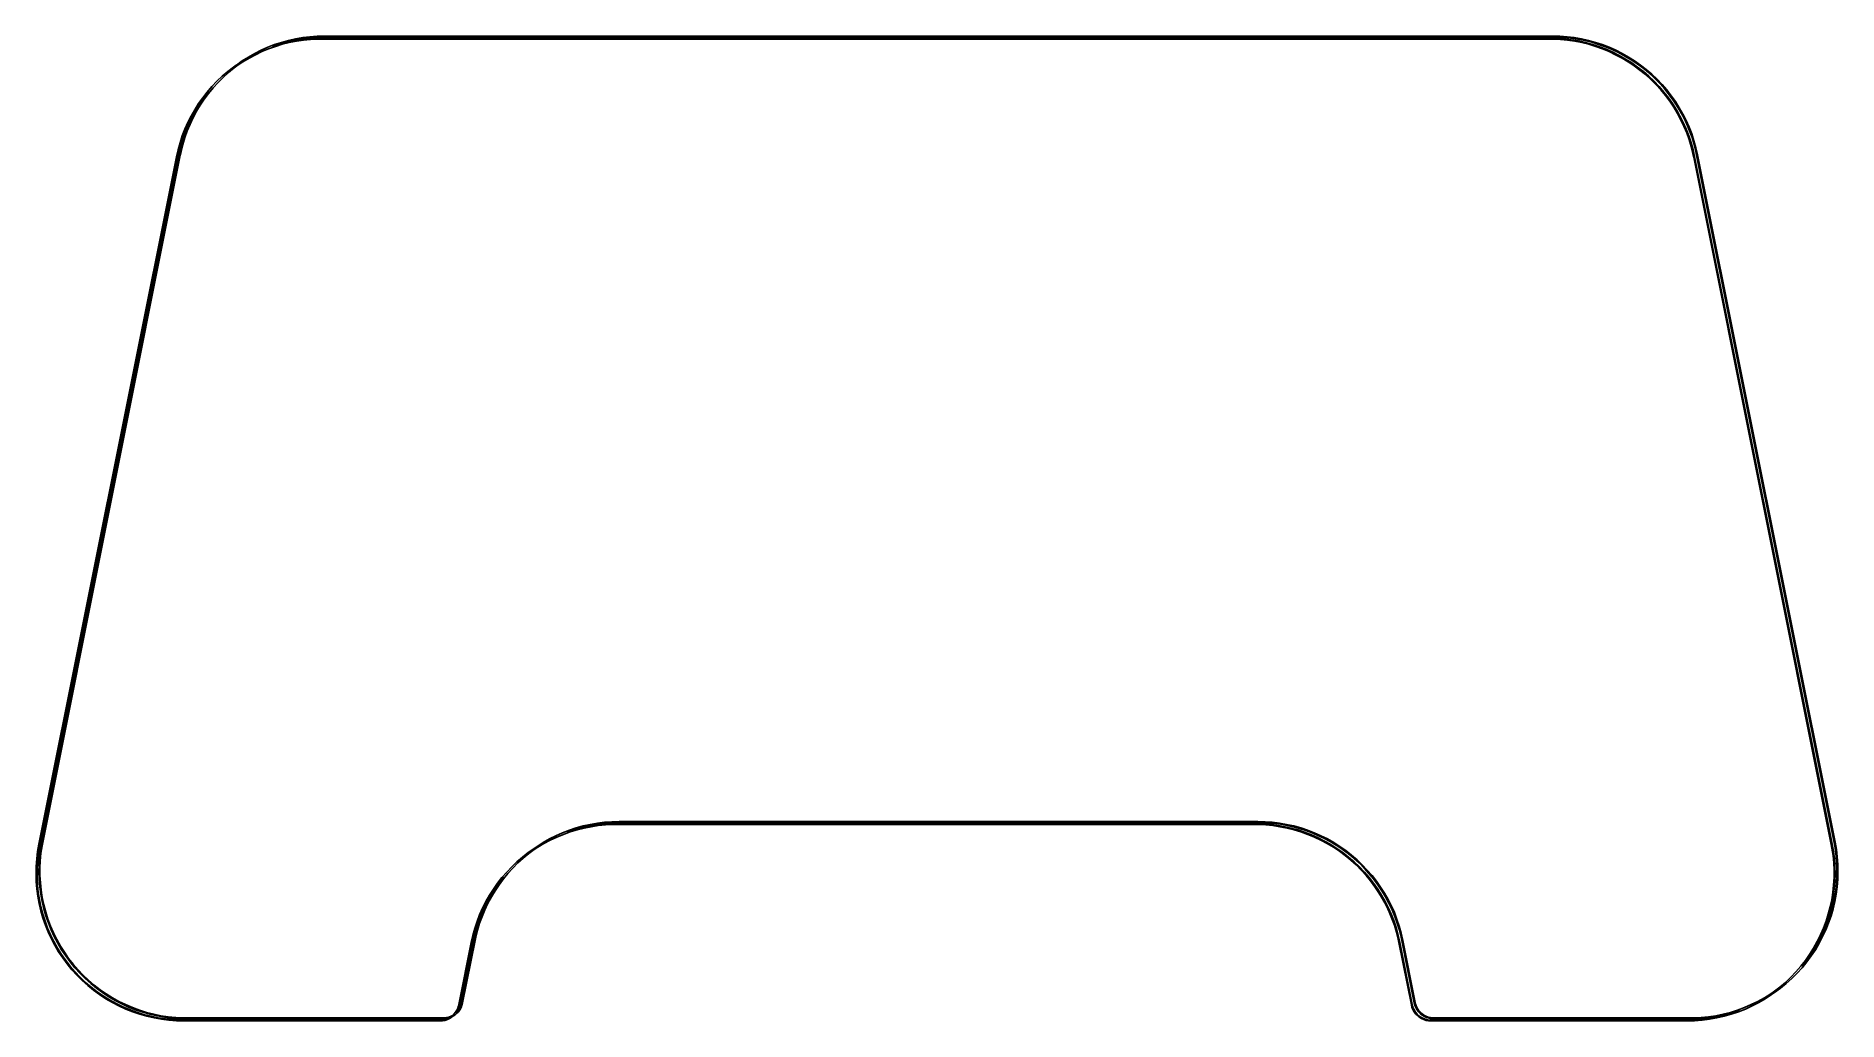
# Model space of a CAD drawing. Header units: millimetres. Extents: x 48 to 232, y -152 to -52.
import ezdxf

# ---------------------------------------------------------------- set-up
doc = ezdxf.new("R2010")
doc.units = ezdxf.units.MM
doc.layers.add('Edge.Cuts', color=254, linetype='CONTINUOUS', true_color=0xd0d2cd)

msp = doc.modelspace()

# ---------------------------------------------------------------- linework, layer by layer
at = {"layer": 'Edge.Cuts', "linetype": 'CONTINUOUS'}
for p, q in [((70.706129, -53.514391), (71.365561, -53.182753)), ((71.365561, -53.182753), (72.040461, -52.883847)), ((72.121856, -53.046046), (71.444157, -53.326521)), ((72.040461, -52.883847), (72.729204, -52.618391)), ((72.812491, -52.799136), (72.121856, -53.046046)), ((73.108184, -52.589093), (72.501416, -52.806019)), ((72.501416, -52.806019), (73.134442, -52.597067)), ((72.729204, -52.618391), (73.430135, -52.387024)), ((73.514402, -52.586386), (72.812491, -52.799136)), ((73.810095, -52.376343), (73.108184, -52.589093)), ((73.134442, -52.597067), (73.845873, -52.400345)), ((73.430135, -52.387024), (74.141566, -52.190302)), ((74.225901, -52.408306), (73.514402, -52.586386)), ((74.521594, -52.198263), (73.810095, -52.376343)), ((73.845873, -52.400345), (74.566094, -52.238741)), ((74.141566, -52.190302), (74.861787, -52.028698)), ((74.945274, -52.265325), (74.225901, -52.408306)), ((75.240967, -52.055282), (74.521594, -52.198263)), ((74.566094, -52.238741), (75.293373, -52.112644)), ((74.861787, -52.028698), (75.589066, -51.902601)), ((75.670793, -52.157788), (74.945274, -52.265325)), ((75.966486, -51.947745), (75.240967, -52.055282)), ((75.293373, -52.112644), (76.025959, -52.022358)), ((75.589066, -51.902601), (76.321652, -51.812315)), ((76.400712, -52.085952), (75.670793, -52.157788)), ((76.696405, -51.875909), (75.966486, -51.947745)), ((76.025959, -52.022358), (76.762091, -51.968099)), ((76.321652, -51.812315), (77.057784, -51.758056)), ((77.133275, -52.049991), (76.400712, -52.085952)), ((77.428968, -51.839948), (76.696405, -51.875909)), ((76.762091, -51.968099), (77.499998, -51.949998)), ((77.057784, -51.758056), (77.795691, -51.739955)), ((77.499998, -52.049998), (77.133275, -52.049991)), ((77.795691, -51.839955), (77.428968, -51.839948)), ((77.499998, -51.949998), (202.499998, -51.949998)), ((202.499998, -52.049998), (77.499998, -52.049998)), ((77.795691, -51.739955), (202.795691, -51.739955)), ((202.795691, -51.839955), (77.795691, -51.839955)), ((202.499998, -51.949998), (203.237905, -51.968099)), ((202.866721, -52.049991), (202.499998, -52.049998)), ((202.795691, -51.739955), (203.533598, -51.758056)), ((203.162414, -51.839948), (202.795691, -51.839955)), ((203.599284, -52.085952), (202.866721, -52.049991)), ((203.894977, -51.875909), (203.162414, -51.839948)), ((203.237905, -51.968099), (203.974037, -52.022357)), ((203.533598, -51.758056), (204.26973, -51.812314)), ((204.329203, -52.157788), (203.599284, -52.085952)), ((204.624896, -51.947745), (203.894977, -51.875909)), ((203.974037, -52.022357), (204.706623, -52.112644)), ((204.26973, -51.812314), (205.002316, -51.902601)), ((205.054722, -52.265325), (204.329203, -52.157788)), ((205.350415, -52.055282), (204.624896, -51.947745)), ((204.706623, -52.112644), (205.433902, -52.23874)), ((205.002316, -51.902601), (205.729595, -52.028697)), ((205.774096, -52.408305), (205.054722, -52.265325)), ((206.069789, -52.198262), (205.350415, -52.055282)), ((205.433902, -52.23874), (206.154123, -52.400344)), ((205.729595, -52.028697), (206.449816, -52.190301)), ((206.485594, -52.586385), (205.774096, -52.408305)), ((206.781287, -52.376342), (206.069789, -52.198262)), ((206.154123, -52.400344), (206.865555, -52.597066)), ((206.449816, -52.190301), (207.161248, -52.387023)), ((207.187505, -52.799135), (206.485594, -52.586385)), ((207.483198, -52.589092), (206.781287, -52.376342)), ((206.865555, -52.597066), (207.566485, -52.828434)), ((207.161248, -52.387023), (207.862178, -52.618391)), ((207.878141, -53.046045), (207.187505, -52.799135)), ((208.173834, -52.836002), (207.483198, -52.589092)), ((207.566485, -52.828434), (208.255229, -53.093889)), ((207.862178, -52.618391), (208.550922, -52.883846)), ((208.55584, -53.32652), (207.878141, -53.046045)), ((208.851533, -53.116477), (208.173834, -52.836002)), ((208.255229, -53.093889), (208.930128, -53.392795)), ((208.550922, -52.883846), (209.225821, -53.182752)), ((209.514665, -53.429842), (208.851533, -53.116477)), ((209.225821, -53.182752), (209.885254, -53.514389)), ((67.958465, -55.361199), (68.540595, -54.907372)), ((68.601154, -54.995987), (68.03395, -55.460983)), ((68.540595, -54.907372), (68.809993, -54.717827)), ((69.017935, -54.687194), (68.601154, -54.995987)), ((68.809993, -54.717827), (68.836288, -54.697329)), ((68.836288, -54.697329), (69.439969, -54.27259)), ((69.504802, -54.362196), (69.017935, -54.687194)), ((69.439969, -54.27259), (70.06375, -53.877961)), ((70.134054, -53.985388), (69.504802, -54.362196)), ((70.06375, -53.877961), (70.706129, -53.514391)), ((70.781024, -53.639886), (70.134054, -53.985388)), ((71.444157, -53.326521), (70.781024, -53.639886)), ((209.218972, -53.639885), (208.55584, -53.32652)), ((208.930128, -53.392795), (209.589561, -53.724432)), ((209.865942, -53.985387), (209.218972, -53.639885)), ((210.161635, -53.775344), (209.514665, -53.429842)), ((209.589561, -53.724432), (210.23194, -54.088003)), ((210.495194, -54.362195), (209.865942, -53.985387)), ((209.885254, -53.514389), (210.527633, -53.87796)), ((210.790887, -54.152152), (210.161635, -53.775344)), ((210.23194, -54.088003), (210.85572, -54.482632)), ((211.105215, -54.769402), (210.495194, -54.362195)), ((210.527633, -53.87796), (211.151413, -54.272589)), ((211.400908, -54.559359), (210.790887, -54.152152)), ((210.85572, -54.482632), (211.459402, -54.907371)), ((211.694536, -55.206029), (211.105215, -54.769402)), ((211.151413, -54.272589), (211.755095, -54.697328)), ((211.990229, -54.995986), (211.400908, -54.559359)), ((211.459402, -54.907371), (212.041532, -55.361198)), ((211.755095, -54.697328), (212.337225, -55.151155)), ((212.557433, -55.460982), (211.990229, -54.995986)), ((66.355104, -56.885956), (66.864403, -56.351682)), ((66.971293, -56.471544), (66.478396, -57.014678)), ((66.864403, -56.351682), (67.399286, -55.843022)), ((67.490227, -55.95323), (66.971293, -56.471544)), ((67.399286, -55.843022), (67.958465, -55.361199)), ((68.03395, -55.460983), (67.490227, -55.95323)), ((212.26174, -55.671025), (211.694536, -55.206029)), ((212.041532, -55.361198), (212.600711, -55.843021)), ((212.805463, -56.163272), (212.26174, -55.671025)), ((212.337225, -55.151155), (212.896404, -55.632978)), ((213.101156, -55.953229), (212.557433, -55.460982)), ((212.600711, -55.843021), (213.135593, -56.351681)), ((213.324397, -56.681586), (212.805463, -56.163272)), ((212.896404, -55.632978), (213.431286, -56.141638)), ((213.62009, -56.471543), (213.101156, -55.953229)), ((213.135593, -56.351681), (213.644893, -56.885955)), ((213.817294, -57.22472), (213.324397, -56.681586)), ((213.431286, -56.141638), (213.940586, -56.675912)), ((214.112987, -57.014677), (213.62009, -56.471543)), ((213.940586, -56.675912), (214.423077, -57.234514)), ((64.597256, -59.252627), (64.992631, -58.629319)), ((65.279698, -58.380168), (64.871762, -58.9897)), ((64.892949, -59.042584), (65.288324, -58.419276)), ((64.992631, -58.629319), (65.418091, -58.026145)), ((65.575391, -58.170125), (65.167455, -58.779657)), ((65.717029, -57.791369), (65.279698, -58.380168)), ((65.288324, -58.419276), (65.713784, -57.816102)), ((65.418091, -58.026145), (65.872613, -57.444558)), ((66.012722, -57.581326), (65.575391, -58.170125)), ((65.713784, -57.816102), (66.045149, -57.3921)), ((66.045149, -57.3921), (65.717029, -57.791369)), ((65.872613, -57.444558), (66.355104, -56.885956)), ((66.478396, -57.014678), (66.012722, -57.581326)), ((213.644893, -56.885955), (214.127384, -57.444557)), ((214.282968, -57.791368), (213.817294, -57.22472)), ((214.578661, -57.581325), (214.112987, -57.014677)), ((214.127384, -57.444557), (214.581906, -58.026145)), ((214.720299, -58.380167), (214.282968, -57.791368)), ((214.423077, -57.234514), (214.877599, -57.816102)), ((215.015992, -58.170124), (214.578661, -57.581325)), ((214.581906, -58.026145), (215.007366, -58.629318)), ((215.128235, -58.9897), (214.720299, -58.380167)), ((214.877599, -57.816102), (215.303059, -58.419275)), ((215.007366, -58.629318), (215.402741, -59.252626)), ((215.423928, -58.779657), (215.015992, -58.170124)), ((215.303059, -58.419275), (215.698434, -59.042583)), ((64.147927, -60.265058), (63.833769, -60.927815)), ((63.896473, -61.018105), (64.196185, -60.343563)), ((63.900492, -60.553606), (64.232918, -59.894571)), ((64.44362, -60.055015), (64.129462, -60.717772)), ((64.494203, -59.618501), (64.147927, -60.265058)), ((64.196185, -60.343563), (64.528611, -59.684528)), ((64.232918, -59.894571), (64.597256, -59.252627)), ((64.789896, -59.408458), (64.44362, -60.055015)), ((64.871762, -58.9897), (64.494203, -59.618501)), ((64.528611, -59.684528), (64.892949, -59.042584)), ((65.167455, -58.779657), (64.789896, -59.408458)), ((215.505794, -59.618501), (215.128235, -58.9897)), ((215.402741, -59.252626), (215.767079, -59.89457)), ((215.801487, -59.408458), (215.423928, -58.779657)), ((215.852069, -60.265058), (215.505794, -59.618501)), ((215.698434, -59.042583), (216.062772, -59.684527)), ((215.767079, -59.89457), (216.099504, -60.553606)), ((216.147762, -60.055015), (215.801487, -59.408458)), ((216.166227, -60.927815), (215.852069, -60.265058)), ((216.062772, -59.684527), (216.395197, -60.343563)), ((216.46192, -60.717772), (216.147762, -60.055015)), ((216.395197, -60.343563), (216.69491, -61.018105)), ((63.304749, -62.295518), (63.09116, -62.997175)), ((63.102295, -62.617227), (63.334501, -61.916574)), ((63.552485, -61.605178), (63.304749, -62.295518)), ((63.334501, -61.916574), (63.60078, -61.228148)), ((63.600442, -62.085475), (63.386853, -62.787132)), ((63.397988, -62.407184), (63.630194, -61.706531)), ((63.833769, -60.927815), (63.552485, -61.605178)), ((63.848178, -61.395135), (63.600442, -62.085475)), ((63.60078, -61.228148), (63.900492, -60.553606)), ((63.630194, -61.706531), (63.896473, -61.018105)), ((64.129462, -60.717772), (63.848178, -61.395135)), ((216.099504, -60.553606), (216.399217, -61.228148)), ((216.447512, -61.605178), (216.166227, -60.927815)), ((216.399217, -61.228148), (216.665496, -61.916573)), ((216.695247, -62.295518), (216.447512, -61.605178)), ((216.743205, -61.395135), (216.46192, -60.717772)), ((216.665496, -61.916573), (216.897701, -62.617227)), ((216.69491, -61.018105), (216.961189, -61.70653)), ((216.908836, -62.997174), (216.695247, -62.295518)), ((216.99094, -62.085475), (216.743205, -61.395135)), ((216.961189, -61.70653), (217.193394, -62.407184)), ((217.204529, -62.787131), (216.99094, -62.085475)), ((48.742258, -134.04845), (62.742258, -64.04845)), ((62.840316, -64.068062), (48.840316, -134.068062)), ((49.037951, -133.838407), (63.037951, -63.838407)), ((63.136009, -63.858019), (49.136009, -133.858019)), ((62.742258, -64.04845), (62.904723, -63.328423)), ((62.91223, -63.708459), (62.840316, -64.068062)), ((62.904723, -63.328423), (63.102295, -62.617227)), ((63.09116, -62.997175), (62.91223, -63.708459)), ((63.037951, -63.838407), (63.200416, -63.11838)), ((63.207923, -63.498416), (63.136009, -63.858019)), ((63.200416, -63.11838), (63.397988, -62.407184)), ((63.386853, -62.787132), (63.207923, -63.498416)), ((216.897701, -62.617227), (217.095273, -63.328423)), ((217.087767, -63.708459), (216.908836, -62.997174)), ((217.15968, -64.068062), (217.087767, -63.708459)), ((217.095273, -63.328423), (217.257738, -64.04845)), ((231.15968, -134.068062), (217.15968, -64.068062)), ((217.193394, -62.407184), (217.390966, -63.11838)), ((217.38346, -63.498416), (217.204529, -62.787131)), ((217.257738, -64.04845), (231.257738, -134.04845)), ((217.455373, -63.858019), (217.38346, -63.498416)), ((217.390966, -63.11838), (217.553431, -63.838407)), ((231.455373, -133.858019), (217.455373, -63.858019)), ((217.553431, -63.838407), (231.553431, -133.838407)), ((104.141566, -132.190302), (104.861787, -132.028698)), ((104.861787, -132.028698), (105.589066, -131.902601)), ((105.966486, -131.947745), (105.240967, -132.055282)), ((105.293373, -132.112644), (106.025959, -132.022358)), ((105.589066, -131.902601), (106.321652, -131.812315)), ((106.696405, -131.875909), (105.966486, -131.947745)), ((106.025959, -132.022358), (106.762091, -131.968099)), ((106.321652, -131.812315), (107.057784, -131.758056)), ((107.428968, -131.839948), (106.696405, -131.875909)), ((106.762091, -131.968099), (107.499998, -131.949998)), ((107.057784, -131.758056), (107.795691, -131.739955)), ((107.795691, -131.839955), (107.428968, -131.839948)), ((107.499998, -131.949998), (172.499998, -131.949998)), ((107.795691, -131.739955), (172.795691, -131.739955)), ((172.795691, -131.839955), (107.795691, -131.839955)), ((172.499998, -131.949998), (173.237905, -131.968099)), ((172.795691, -131.739955), (173.533598, -131.758056)), ((173.162414, -131.839948), (172.795691, -131.839955)), ((173.894977, -131.875909), (173.162414, -131.839948)), ((173.237905, -131.968099), (173.974037, -132.022357)), ((173.533598, -131.758056), (174.26973, -131.812314)), ((174.624896, -131.947745), (173.894977, -131.875909)), ((173.974037, -132.022357), (174.706623, -132.112644)), ((174.26973, -131.812314), (175.002316, -131.902601)), ((175.350415, -132.055282), (174.624896, -131.947745)), ((175.002316, -131.902601), (175.729595, -132.028697)), ((175.729595, -132.028697), (176.449816, -132.190301)), ((48.907732, -134.587413), (49.037951, -133.838407)), ((49.136009, -133.858019), (49.061905, -134.228395)), ((99.439969, -134.27259), (100.06375, -133.877961)), ((100.06375, -133.877961), (100.706129, -133.514391)), ((100.781024, -133.639886), (100.134054, -133.985388)), ((100.706129, -133.514391), (101.365561, -133.182753)), ((101.444157, -133.326521), (100.781024, -133.639886)), ((101.365561, -133.182753), (102.040461, -132.883847)), ((102.121856, -133.046046), (101.444157, -133.326521)), ((102.040461, -132.883847), (102.729204, -132.618391)), ((102.812491, -132.799136), (102.121856, -133.046046)), ((103.108184, -132.589093), (102.501416, -132.806019)), ((102.501416, -132.806019), (103.134442, -132.597067)), ((102.729204, -132.618391), (103.430135, -132.387024)), ((103.514402, -132.586386), (102.812491, -132.799136)), ((103.810095, -132.376343), (103.108184, -132.589093)), ((103.134442, -132.597067), (103.845873, -132.400345)), ((103.430135, -132.387024), (104.141566, -132.190302)), ((104.225901, -132.408306), (103.514402, -132.586386)), ((104.521594, -132.198263), (103.810095, -132.376343)), ((103.845873, -132.400345), (104.566094, -132.238741)), ((104.945274, -132.265325), (104.225901, -132.408306)), ((105.240967, -132.055282), (104.521594, -132.198263)), ((104.566094, -132.238741), (105.293373, -132.112644)), ((105.670793, -132.157788), (104.945274, -132.265325)), ((106.400712, -132.085952), (105.670793, -132.157788)), ((107.133275, -132.049991), (106.400712, -132.085952)), ((107.499998, -132.049998), (107.133275, -132.049991)), ((172.499998, -132.049998), (107.499998, -132.049998)), ((172.866721, -132.049991), (172.499998, -132.049998)), ((173.599284, -132.085952), (172.866721, -132.049991)), ((174.329203, -132.157788), (173.599284, -132.085952)), ((175.054722, -132.265325), (174.329203, -132.157788)), ((174.706623, -132.112644), (175.433902, -132.23874)), ((175.774096, -132.408305), (175.054722, -132.265325)), ((176.069789, -132.198262), (175.350415, -132.055282)), ((175.433902, -132.23874), (176.154123, -132.400344)), ((176.485594, -132.586385), (175.774096, -132.408305)), ((176.781287, -132.376342), (176.069789, -132.198262)), ((176.154123, -132.400344), (176.865555, -132.597066)), ((176.449816, -132.190301), (177.161248, -132.387023)), ((177.187505, -132.799135), (176.485594, -132.586385)), ((177.483198, -132.589092), (176.781287, -132.376342)), ((176.865555, -132.597066), (177.566485, -132.828434)), ((177.161248, -132.387023), (177.862178, -132.618391)), ((177.878141, -133.046045), (177.187505, -132.799135)), ((178.173834, -132.836002), (177.483198, -132.589092)), ((177.566485, -132.828434), (178.255229, -133.093889)), ((177.862178, -132.618391), (178.550922, -132.883846)), ((178.55584, -133.32652), (177.878141, -133.046045)), ((178.851533, -133.116477), (178.173834, -132.836002)), ((178.255229, -133.093889), (178.930128, -133.392795)), ((178.550922, -132.883846), (179.225821, -133.182752)), ((179.218972, -133.639885), (178.55584, -133.32652)), ((179.514665, -133.429842), (178.851533, -133.116477)), ((178.930128, -133.392795), (179.589561, -133.724432)), ((179.865942, -133.985387), (179.218972, -133.639885)), ((179.225821, -133.182752), (179.885254, -133.514389)), ((180.161635, -133.775344), (179.514665, -133.429842)), ((179.589561, -133.724432), (180.23194, -134.088003)), ((179.885254, -133.514389), (180.527633, -133.87796)), ((180.790887, -134.152152), (180.161635, -133.775344)), ((180.527633, -133.87796), (181.151413, -134.272589)), ((231.529478, -134.228395), (231.455373, -133.858019)), ((231.553431, -133.838407), (231.683652, -134.587414)), ((48.465805, -136.310404), (48.519809, -135.552083)), ((48.519809, -135.552083), (48.612039, -134.797456)), ((48.655656, -135.185736), (48.582979, -135.937665)), ((48.612039, -134.797456), (48.742258, -134.04845)), ((48.766212, -134.438438), (48.655656, -135.185736)), ((48.761498, -136.100361), (48.815502, -135.34204)), ((48.840316, -134.068062), (48.766212, -134.438438)), ((48.815502, -135.34204), (48.907732, -134.587413)), ((48.951349, -134.975693), (48.878672, -135.727622)), ((49.061905, -134.228395), (48.951349, -134.975693)), ((97.399286, -135.843022), (97.958465, -135.361199)), ((98.03395, -135.460983), (97.490227, -135.95323)), ((97.958465, -135.361199), (98.540595, -134.907372)), ((98.601154, -134.995987), (98.03395, -135.460983)), ((98.540595, -134.907372), (98.809993, -134.717827)), ((99.017935, -134.687194), (98.601154, -134.995987)), ((98.809993, -134.717827), (98.836288, -134.697329)), ((98.836288, -134.697329), (99.439969, -134.27259)), ((99.504802, -134.362196), (99.017935, -134.687194)), ((100.134054, -133.985388), (99.504802, -134.362196)), ((180.495194, -134.362195), (179.865942, -133.985387)), ((180.23194, -134.088003), (180.85572, -134.482632)), ((181.105215, -134.769402), (180.495194, -134.362195)), ((181.400908, -134.559359), (180.790887, -134.152152)), ((180.85572, -134.482632), (181.459402, -134.907371)), ((181.694536, -135.206029), (181.105215, -134.769402)), ((181.151413, -134.272589), (181.755095, -134.697328)), ((181.990229, -134.995986), (181.400908, -134.559359)), ((181.459402, -134.907371), (182.041532, -135.361198)), ((182.26174, -135.671025), (181.694536, -135.206029)), ((181.755095, -134.697328), (182.337225, -135.151155)), ((182.557433, -135.460982), (181.990229, -134.995986)), ((182.041532, -135.361198), (182.600711, -135.843021)), ((182.805463, -136.163272), (182.26174, -135.671025)), ((182.337225, -135.151155), (182.896404, -135.632978)), ((183.101156, -135.953229), (182.557433, -135.460982)), ((182.896404, -135.632978), (183.431286, -136.141638)), ((231.233785, -134.438438), (231.15968, -134.068062)), ((231.344342, -135.185737), (231.233785, -134.438438)), ((231.257738, -134.04845), (231.387959, -134.797457)), ((231.417022, -135.937666), (231.344342, -135.185737)), ((231.387959, -134.797457), (231.48019, -135.552083)), ((231.48019, -135.552083), (231.534196, -136.310405)), ((231.640035, -134.975694), (231.529478, -134.228395)), ((231.712715, -135.727623), (231.640035, -134.975694)), ((231.683652, -134.587414), (231.775883, -135.34204)), ((231.775883, -135.34204), (231.829889, -136.100362)), ((48.450163, -137.070484), (48.465805, -136.310404)), ((48.472924, -137.830385), (48.450163, -137.070484)), ((48.582979, -135.937665), (48.548365, -136.692304)), ((48.548365, -136.692304), (48.551903, -137.447728)), ((48.551903, -137.447728), (48.593584, -138.20201)), ((48.745856, -136.860441), (48.761498, -136.100361)), ((48.768617, -137.620342), (48.745856, -136.860441)), ((48.878672, -135.727622), (48.844058, -136.482261)), ((48.844058, -136.482261), (48.847596, -137.237685)), ((48.847596, -137.237685), (48.889277, -137.991967)), ((95.418091, -138.026145), (95.872613, -137.444558)), ((95.713784, -137.816102), (96.045149, -137.3921)), ((96.045149, -137.3921), (95.717029, -137.791369)), ((95.872613, -137.444558), (96.355104, -136.885956)), ((96.478396, -137.014678), (96.012722, -137.581326)), ((96.355104, -136.885956), (96.864403, -136.351682)), ((96.971293, -136.471544), (96.478396, -137.014678)), ((96.864403, -136.351682), (97.399286, -135.843022)), ((97.490227, -135.95323), (96.971293, -136.471544)), ((182.600711, -135.843021), (183.135593, -136.351681)), ((183.324397, -136.681586), (182.805463, -136.163272)), ((183.62009, -136.471543), (183.101156, -135.953229)), ((183.135593, -136.351681), (183.644893, -136.885955)), ((183.817294, -137.22472), (183.324397, -136.681586)), ((183.431286, -136.141638), (183.940586, -136.675912)), ((184.112987, -137.014677), (183.62009, -136.471543)), ((183.644893, -136.885955), (184.127384, -137.444557)), ((184.282968, -137.791368), (183.817294, -137.22472)), ((183.940586, -136.675912), (184.423077, -137.234514)), ((184.578661, -137.581325), (184.112987, -137.014677)), ((184.127384, -137.444557), (184.581906, -138.026145)), ((184.423077, -137.234514), (184.877599, -137.816102)), ((231.40642, -138.202013), (231.4481, -137.44773)), ((231.451637, -136.692305), (231.417022, -135.937666)), ((231.4481, -137.44773), (231.451637, -136.692305)), ((231.549839, -137.070486), (231.527079, -137.830387)), ((231.534196, -136.310405), (231.549839, -137.070486)), ((231.702113, -137.99197), (231.743793, -137.237687)), ((231.74733, -136.482262), (231.712715, -135.727623)), ((231.743793, -137.237687), (231.74733, -136.482262)), ((231.845532, -136.860443), (231.822772, -137.620344)), ((231.829889, -136.100362), (231.845532, -136.860443)), ((48.53403, -138.588167), (48.472924, -137.830385)), ((48.633324, -139.341896), (48.53403, -138.588167)), ((48.593584, -138.20201), (48.673303, -138.953225)), ((48.770554, -140.08965), (48.633324, -139.341896)), ((48.673303, -138.953225), (48.790854, -139.699455)), ((48.829723, -138.378124), (48.768617, -137.620342)), ((48.929017, -139.131853), (48.829723, -138.378124)), ((48.889277, -137.991967), (48.968996, -138.743182)), ((49.066247, -139.879607), (48.929017, -139.131853)), ((48.968996, -138.743182), (49.086547, -139.489412)), ((94.232918, -139.894571), (94.597256, -139.252627)), ((94.871762, -138.9897), (94.494203, -139.618501)), ((94.528611, -139.684528), (94.892949, -139.042584)), ((94.597256, -139.252627), (94.992631, -138.629319)), ((95.167455, -138.779657), (94.789896, -139.408458)), ((95.279698, -138.380168), (94.871762, -138.9897)), ((94.892949, -139.042584), (95.288324, -138.419276)), ((94.992631, -138.629319), (95.418091, -138.026145)), ((95.575391, -138.170125), (95.167455, -138.779657)), ((95.717029, -137.791369), (95.279698, -138.380168)), ((95.288324, -138.419276), (95.713784, -137.816102)), ((96.012722, -137.581326), (95.575391, -138.170125)), ((184.720299, -138.380167), (184.282968, -137.791368)), ((185.015992, -138.170124), (184.578661, -137.581325)), ((184.581906, -138.026145), (185.007366, -138.629318)), ((185.128235, -138.9897), (184.720299, -138.380167)), ((184.877599, -137.816102), (185.303059, -138.419275)), ((185.007366, -138.629318), (185.402741, -139.252626)), ((185.423928, -138.779657), (185.015992, -138.170124)), ((185.505794, -139.618501), (185.128235, -138.9897)), ((185.303059, -138.419275), (185.698434, -139.042583)), ((185.402741, -139.252626), (185.767079, -139.89457)), ((185.801487, -139.408458), (185.423928, -138.779657)), ((185.698434, -139.042583), (186.062772, -139.684527)), ((231.209152, -139.699459), (231.326703, -138.953228)), ((231.366682, -139.3419), (231.229453, -140.089654)), ((231.326703, -138.953228), (231.40642, -138.202013)), ((231.465975, -138.58817), (231.366682, -139.3419)), ((231.527079, -137.830387), (231.465975, -138.58817)), ((231.504845, -139.489416), (231.622396, -138.743185)), ((231.662375, -139.131857), (231.525146, -139.879611)), ((231.622396, -138.743185), (231.702113, -137.99197)), ((231.761668, -138.378127), (231.662375, -139.131857)), ((231.822772, -137.620344), (231.761668, -138.378127)), ((48.945369, -140.829519), (48.770554, -140.08965)), ((48.790854, -139.699455), (48.945939, -140.438797)), ((49.157323, -141.559617), (48.945369, -140.829519)), ((48.945939, -140.438797), (49.138161, -141.169365)), ((49.241062, -140.619476), (49.066247, -139.879607)), ((49.086547, -139.489412), (49.241632, -140.228754)), ((49.138161, -141.169365), (49.367031, -141.889293)), ((49.453016, -141.349574), (49.241062, -140.619476)), ((49.241632, -140.228754), (49.433854, -140.959322)), ((49.433854, -140.959322), (49.662724, -141.67925)), ((93.833769, -140.927815), (93.552485, -141.605178)), ((93.60078, -141.228148), (93.900492, -140.553606)), ((93.630194, -141.706531), (93.896473, -141.018105)), ((94.147927, -140.265058), (93.833769, -140.927815)), ((94.129462, -140.717772), (93.848178, -141.395135)), ((93.896473, -141.018105), (94.196185, -140.343563)), ((93.900492, -140.553606), (94.232918, -139.894571)), ((94.44362, -140.055015), (94.129462, -140.717772)), ((94.494203, -139.618501), (94.147927, -140.265058)), ((94.196185, -140.343563), (94.528611, -139.684528)), ((94.789896, -139.408458), (94.44362, -140.055015)), ((185.852069, -140.265058), (185.505794, -139.618501)), ((185.767079, -139.89457), (186.099504, -140.553606)), ((186.147762, -140.055015), (185.801487, -139.408458)), ((186.166227, -140.927815), (185.852069, -140.265058)), ((186.062772, -139.684527), (186.395197, -140.343563)), ((186.099504, -140.553606), (186.399217, -141.228148)), ((186.46192, -140.717772), (186.147762, -140.055015)), ((186.447512, -141.605178), (186.166227, -140.927815)), ((186.395197, -140.343563), (186.69491, -141.018105)), ((186.743205, -141.395135), (186.46192, -140.717772)), ((186.69491, -141.018105), (186.961189, -141.70653)), ((230.632977, -141.889299), (230.861847, -141.16937)), ((231.054639, -140.829524), (230.842685, -141.559623)), ((230.861847, -141.16937), (231.054068, -140.438802)), ((230.92867, -141.679256), (231.15754, -140.959327)), ((231.054068, -140.438802), (231.209152, -139.699459)), ((231.229453, -140.089654), (231.054639, -140.829524)), ((231.350332, -140.619481), (231.138378, -141.34958)), ((231.15754, -140.959327), (231.349761, -140.228759)), ((231.349761, -140.228759), (231.504845, -139.489416)), ((231.525146, -139.879611), (231.350332, -140.619481)), ((49.405875, -142.27808), (49.157323, -141.559617)), ((49.367031, -141.889293), (49.631964, -142.596746)), ((49.690391, -142.983075), (49.405875, -142.27808)), ((49.701568, -142.068037), (49.453016, -141.349574)), ((49.631964, -142.596746), (49.932283, -143.289917)), ((49.662724, -141.67925), (49.927657, -142.386703)), ((50.010145, -143.672803), (49.690391, -142.983075)), ((49.986084, -142.773032), (49.701568, -142.068037)), ((49.927657, -142.386703), (50.227976, -143.079874)), ((50.305838, -143.46276), (49.986084, -142.773032)), ((92.904723, -143.328423), (93.102295, -142.617227)), ((93.09116, -142.997175), (92.91223, -143.708459)), ((93.304749, -142.295518), (93.09116, -142.997175)), ((93.102295, -142.617227), (93.334501, -141.916574)), ((93.200416, -143.11838), (93.397988, -142.407184)), ((93.386853, -142.787132), (93.207923, -143.498416)), ((93.552485, -141.605178), (93.304749, -142.295518)), ((93.334501, -141.916574), (93.60078, -141.228148)), ((93.600442, -142.085475), (93.386853, -142.787132)), ((93.397988, -142.407184), (93.630194, -141.706531)), ((93.848178, -141.395135), (93.600442, -142.085475)), ((186.399217, -141.228148), (186.665496, -141.916573)), ((186.695247, -142.295518), (186.447512, -141.605178)), ((186.665496, -141.916573), (186.897701, -142.617227)), ((186.908836, -142.997174), (186.695247, -142.295518)), ((186.99094, -142.085475), (186.743205, -141.395135)), ((186.897701, -142.617227), (187.095273, -143.328423)), ((187.087767, -143.708459), (186.908836, -142.997174)), ((186.961189, -141.70653), (187.193394, -142.407184)), ((187.204529, -142.787131), (186.99094, -142.085475)), ((187.193394, -142.407184), (187.390966, -143.11838)), ((187.38346, -143.498416), (187.204529, -142.787131)), ((230.309618, -142.983082), (229.989864, -143.672811)), ((230.067726, -143.289925), (230.368045, -142.596753)), ((230.605311, -142.773039), (230.285557, -143.462768)), ((230.594134, -142.278086), (230.309618, -142.983082)), ((230.363419, -143.079882), (230.663738, -142.38671)), ((230.368045, -142.596753), (230.632977, -141.889299)), ((230.842685, -141.559623), (230.594134, -142.278086)), ((230.889827, -142.068043), (230.605311, -142.773039)), ((230.663738, -142.38671), (230.92867, -141.679256)), ((231.138378, -141.34958), (230.889827, -142.068043)), ((49.932283, -143.289917), (50.267224, -143.967038)), ((50.364322, -144.345504), (50.010145, -143.672803)), ((50.227976, -143.079874), (50.562917, -143.756995)), ((50.267224, -143.967038), (50.635931, -144.626382)), ((50.660015, -144.135461), (50.305838, -143.46276)), ((50.752016, -144.999461), (50.364322, -144.345504)), ((50.562917, -143.756995), (50.931624, -144.416339)), ((50.635931, -144.626382), (51.037463, -145.266265)), ((51.047709, -144.789418), (50.660015, -144.135461)), ((50.931624, -144.416339), (51.333156, -145.056222)), ((51.467933, -145.422963), (51.047709, -144.789418)), ((91.475464, -150.382421), (92.742258, -144.048451)), ((92.840316, -144.068062), (91.573521, -150.402036)), ((91.771157, -150.172378), (93.037951, -143.838408)), ((93.136009, -143.858019), (91.869214, -150.191993)), ((92.742258, -144.04845), (92.904723, -143.328423)), ((92.742258, -144.048451), (92.742258, -144.04845)), ((92.91223, -143.708459), (92.840316, -144.068062)), ((93.037951, -143.838407), (93.200416, -143.11838)), ((93.037951, -143.838408), (93.037951, -143.838407)), ((93.207923, -143.498416), (93.136009, -143.858019)), ((187.15968, -144.068062), (187.087767, -143.708459)), ((187.095273, -143.328423), (187.257738, -144.04845)), ((188.426475, -150.402035), (187.15968, -144.068062)), ((187.257738, -144.04845), (188.524533, -150.382424)), ((187.455373, -143.858019), (187.38346, -143.498416)), ((187.390966, -143.11838), (187.553431, -143.838407)), ((188.722168, -150.191992), (187.455373, -143.858019)), ((187.553431, -143.838407), (188.820226, -150.172381)), ((228.962547, -145.266274), (229.364079, -144.626391)), ((229.543686, -144.789427), (229.123462, -145.422973)), ((229.635688, -144.345512), (229.247993, -144.99947)), ((229.25824, -145.056231), (229.659772, -144.416348)), ((229.364079, -144.626391), (229.732785, -143.967047)), ((229.931381, -144.135469), (229.543686, -144.789427)), ((229.989864, -143.672811), (229.635688, -144.345512)), ((229.659772, -144.416348), (230.028478, -143.757004)), ((229.732785, -143.967047), (230.067726, -143.289925)), ((230.285557, -143.462768), (229.931381, -144.135469)), ((230.028478, -143.757004), (230.363419, -143.079882)), ((51.17224, -145.633006), (50.752016, -144.999461)), ((51.037463, -145.266265), (51.470795, -145.885055)), ((51.623921, -146.244522), (51.17224, -145.633006)), ((51.333156, -145.056222), (51.766488, -145.675012)), ((51.919614, -146.034479), (51.467933, -145.422963)), ((51.470795, -145.885055), (51.934823, -146.481173)), ((52.105905, -146.832449), (51.623921, -146.244522)), ((51.766488, -145.675012), (52.230516, -146.27113)), ((52.401598, -146.622406), (51.919614, -146.034479)), ((51.934823, -146.481173), (52.428361, -147.053098)), ((52.230516, -146.27113), (52.724054, -146.843055)), ((52.912657, -147.185243), (52.401598, -146.622406)), ((227.571647, -147.053109), (228.065186, -146.481183)), ((228.189796, -146.622416), (227.678737, -147.185254)), ((228.065186, -146.481183), (228.529214, -145.885065)), ((228.671781, -146.034489), (228.189796, -146.622416)), ((228.376088, -146.244532), (228.228763, -146.424238)), ((228.228763, -146.424238), (228.360879, -146.27114)), ((228.360879, -146.27114), (228.824907, -145.675022)), ((228.827769, -145.633016), (228.376088, -146.244532)), ((228.529214, -145.885065), (228.962547, -145.266274)), ((229.123462, -145.422973), (228.671781, -146.034489)), ((228.824907, -145.675022), (229.25824, -145.056231)), ((229.247993, -144.99947), (228.827769, -145.633016)), ((52.616964, -147.395286), (52.105905, -146.832449)), ((52.428361, -147.053098), (52.950151, -147.59937)), ((53.155794, -147.931598), (52.616964, -147.395286)), ((52.724054, -146.843055), (53.245844, -147.389327)), ((53.451487, -147.721555), (52.912657, -147.185243)), ((52.950151, -147.59937), (53.498862, -148.118596)), ((53.721018, -148.440015), (53.155794, -147.931598)), ((53.245844, -147.389327), (53.794555, -147.908553)), ((54.016711, -148.229972), (53.451487, -147.721555)), ((53.498862, -148.118596), (54.073092, -148.609451)), ((54.311196, -148.919241), (53.721018, -148.440015)), ((53.794555, -147.908553), (54.368785, -148.399408)), ((54.606889, -148.709198), (54.016711, -148.229972)), ((54.368785, -148.399408), (54.967069, -148.860638)), ((225.926915, -148.609462), (226.501146, -148.118607)), ((226.574682, -148.229984), (225.984503, -148.70921)), ((226.501146, -148.118607), (227.049856, -147.599381)), ((227.139907, -147.721566), (226.574682, -148.229984)), ((227.049856, -147.599381), (227.571647, -147.053109)), ((227.678737, -147.185254), (227.139907, -147.721566)), ((54.073092, -148.609451), (54.671376, -149.070681)), ((54.924821, -149.368053), (54.311196, -148.919241)), ((55.220514, -149.15801), (54.606889, -148.709198)), ((54.671376, -149.070681), (55.292189, -149.501111)), ((55.560327, -149.785305), (54.924821, -149.368053)), ((54.967069, -148.860638), (55.587882, -149.291068)), ((55.85602, -149.575262), (55.220514, -149.15801)), ((55.292189, -149.501111), (55.933946, -149.899642)), ((56.216093, -150.169932), (55.560327, -149.785305)), ((55.587882, -149.291068), (56.229639, -149.689599)), ((56.511786, -149.959889), (55.85602, -149.575262)), ((55.933946, -149.899642), (56.595009, -150.265257)), ((56.890445, -150.520954), (56.216093, -150.169932)), ((56.229639, -149.689599), (56.890702, -150.055214)), ((57.186138, -150.310911), (56.511786, -149.959889)), ((56.595009, -150.265257), (57.273691, -150.597022)), ((56.890702, -150.055214), (57.569384, -150.386979)), ((57.877356, -150.627432), (57.186138, -150.310911)), ((91.4516, -150.501955), (91.475464, -150.382421)), ((91.670073, -150.523146), (91.747293, -150.291912)), ((91.747293, -150.291912), (91.771157, -150.172378)), ((91.869213, -150.191996), (91.803486, -150.439188)), ((91.869214, -150.191993), (91.869212, -150.191995)), ((91.869212, -150.191995), (91.869213, -150.191996)), ((188.524533, -150.382424), (188.54839, -150.501961)), ((188.722168, -150.191993), (188.722168, -150.191992)), ((188.787882, -150.439193), (188.722168, -150.191993)), ((188.820226, -150.172381), (188.844083, -150.291918)), ((188.844083, -150.291918), (188.921292, -150.523159)), ((223.022005, -150.386989), (223.700688, -150.055224)), ((223.783911, -150.169943), (223.109558, -150.520965)), ((223.700688, -150.055224), (224.361752, -149.68961)), ((224.439678, -149.785316), (223.783911, -150.169943)), ((224.361752, -149.68961), (225.003509, -149.291079)), ((225.075185, -149.368064), (224.439678, -149.785316)), ((225.003509, -149.291079), (225.393458, -149.020715)), ((225.287643, -149.21267), (225.075185, -149.368064)), ((225.370878, -149.158021), (225.287643, -149.21267)), ((225.984503, -148.70921), (225.370878, -149.158021)), ((225.393458, -149.020715), (225.926915, -148.609462)), ((57.581663, -150.837475), (56.890445, -150.520954)), ((57.273691, -150.597022), (57.968261, -150.894092)), ((57.569384, -150.386979), (58.263954, -150.684049)), ((58.287982, -151.118686), (57.581663, -150.837475)), ((58.583675, -150.908643), (57.877356, -150.627432)), ((57.968261, -150.894092), (58.676947, -151.155709)), ((58.263954, -150.684049), (58.97264, -150.945666)), ((59.007602, -151.363871), (58.287982, -151.118686)), ((59.303295, -151.153828), (58.583675, -150.908643)), ((58.676947, -151.155709), (59.397939, -151.381204)), ((58.97264, -150.945666), (59.693632, -151.171161)), ((59.738684, -151.572403), (59.007602, -151.363871)), ((60.034377, -151.36236), (59.303295, -151.153828)), ((59.397939, -151.381204), (60.129399, -151.570003)), ((59.693632, -151.171161), (60.425092, -151.35996)), ((60.479364, -151.743751), (59.738684, -151.572403)), ((60.775057, -151.533708), (60.034377, -151.36236)), ((60.129399, -151.570003), (60.869459, -151.721623)), ((60.425092, -151.35996), (61.165152, -151.51158)), ((61.227752, -151.877477), (60.479364, -151.743751)), ((61.523445, -151.667434), (60.775057, -151.533708)), ((60.869459, -151.721623), (61.616232, -151.835679)), ((61.165152, -151.51158), (61.911925, -151.625636)), ((61.981938, -151.97324), (61.227752, -151.877477)), ((62.277631, -151.763197), (61.523445, -151.667434)), ((61.616232, -151.835679), (62.367812, -151.911878)), ((61.911925, -151.625636), (62.663505, -151.701835)), ((62.739998, -152.030796), (61.981938, -151.97324)), ((63.035691, -151.820753), (62.277631, -151.763197)), ((62.367812, -151.911878), (63.122281, -151.950026)), ((62.663505, -151.701835), (63.417974, -151.739983)), ((63.499997, -152.049998), (62.739998, -152.030796)), ((63.79569, -151.839955), (63.035691, -151.820753)), ((63.122281, -151.950026), (63.499997, -151.949998)), ((63.417974, -151.739983), (63.79569, -151.739955)), ((63.499997, -151.949998), (89.563331, -151.949998)), ((89.563331, -152.049998), (63.499997, -152.049998)), ((63.79569, -151.739955), (89.859024, -151.739955)), ((89.859024, -151.839955), (63.79569, -151.839955)), ((89.563331, -151.949998), (89.685221, -151.950041)), ((89.563332, -152.049997), (89.563331, -152.049998)), ((89.563334, -152.049998), (89.563332, -152.049997)), ((89.818616, -152.034026), (89.563334, -152.049998)), ((89.685221, -151.950041), (89.927108, -151.919669)), ((90.069923, -151.98639), (89.818616, -152.034026)), ((89.859024, -151.739955), (89.980914, -151.739998)), ((89.859025, -151.839954), (89.859024, -151.839955)), ((89.859027, -151.839955), (89.859025, -151.839954)), ((90.114309, -151.823983), (89.859027, -151.839955)), ((89.927108, -151.919669), (90.16333, -151.859414)), ((89.980914, -151.739998), (90.222801, -151.709626)), ((90.313342, -151.907833), (90.069923, -151.98639)), ((90.365616, -151.776347), (90.114309, -151.823983)), ((90.16333, -151.859414), (90.390212, -151.770214)), ((90.222801, -151.709626), (90.459023, -151.649371)), ((90.545085, -151.799577), (90.313342, -151.907833)), ((90.39831, -151.765795), (90.365616, -151.776347)), ((90.390212, -151.770214), (90.39831, -151.765795)), ((90.459023, -151.649371), (90.685905, -151.560171)), ((90.761544, -151.663307), (90.545085, -151.799577)), ((90.685905, -151.560171), (90.838816, -151.476746)), ((90.887117, -151.560361), (90.761544, -151.663307)), ((90.838816, -151.476746), (90.980546, -151.344944)), ((91.057237, -151.453264), (90.887117, -151.560361)), ((90.980546, -151.344944), (91.137006, -151.157989)), ((91.255044, -151.291101), (91.057237, -151.453264)), ((91.137006, -151.157989), (91.268969, -150.953007)), ((91.287028, -151.109601), (91.251435, -151.157966)), ((91.251435, -151.157966), (91.276239, -151.134901)), ((91.431118, -151.10557), (91.255044, -151.291101)), ((91.268969, -150.953007), (91.37438, -150.733189)), ((91.276239, -151.134901), (91.432699, -150.947946)), ((91.411798, -150.886316), (91.287028, -151.109601)), ((91.37438, -150.733189), (91.4516, -150.501955)), ((91.507793, -150.649231), (91.411798, -150.886316)), ((91.582721, -150.899558), (91.431118, -151.10557)), ((91.432699, -150.947946), (91.564662, -150.742964)), ((91.57352, -150.402039), (91.507793, -150.649231)), ((91.564662, -150.742964), (91.670073, -150.523146)), ((91.573521, -150.402036), (91.573519, -150.402038)), ((91.573519, -150.402038), (91.57352, -150.402039)), ((91.707491, -150.676273), (91.582721, -150.899558)), ((91.803486, -150.439188), (91.707491, -150.676273)), ((188.426475, -150.402036), (188.426475, -150.402035)), ((188.492189, -150.649236), (188.426475, -150.402036)), ((188.588175, -150.886329), (188.492189, -150.649236)), ((188.54839, -150.501961), (188.625599, -150.733202)), ((188.712939, -151.109623), (188.588175, -150.886329)), ((188.625599, -150.733202), (188.731003, -150.953027)), ((188.864539, -151.315642), (188.712939, -151.109623)), ((188.731003, -150.953027), (188.862961, -151.158016)), ((188.883868, -150.676286), (188.787882, -150.439193)), ((188.862961, -151.158016), (189.01942, -151.344976)), ((189.040615, -151.501178), (188.864539, -151.315642)), ((189.008632, -150.89958), (188.883868, -150.676286)), ((188.921292, -150.523159), (189.026696, -150.742984)), ((189.160232, -151.105599), (189.008632, -150.89958)), ((189.01942, -151.344976), (189.197943, -151.510996)), ((189.026696, -150.742984), (189.158654, -150.947973)), ((189.238424, -151.663344), (189.040615, -151.501178)), ((189.158654, -150.947973), (189.315113, -151.134933)), ((189.336308, -151.291135), (189.160232, -151.105599)), ((189.197943, -151.510996), (189.395751, -151.653493)), ((189.454889, -151.799613), (189.238424, -151.663344)), ((189.315113, -151.134933), (189.493636, -151.300953)), ((189.534117, -151.453301), (189.336308, -151.291135)), ((189.395751, -151.653493), (189.609764, -151.770248)), ((189.686638, -151.907866), (189.454889, -151.799613)), ((189.493636, -151.300953), (189.691444, -151.44345)), ((189.750582, -151.58957), (189.534117, -151.453301)), ((189.609764, -151.770248), (189.836651, -151.859442)), ((189.930064, -151.986416), (189.686638, -151.907866)), ((189.691444, -151.44345), (189.905457, -151.560205)), ((189.982331, -151.697823), (189.750582, -151.58957)), ((189.836651, -151.859442), (190.072879, -151.919688)), ((189.905457, -151.560205), (190.132344, -151.649399)), ((190.181378, -152.03404), (189.930064, -151.986416)), ((190.225757, -151.776373), (189.982331, -151.697823)), ((190.072879, -151.919688), (190.31477, -151.950047)), ((190.132344, -151.649399), (190.368572, -151.709645)), ((190.436665, -152.049998), (190.181378, -152.03404)), ((190.477071, -151.823997), (190.225757, -151.776373)), ((190.31477, -151.950047), (190.436665, -151.949998)), ((190.368572, -151.709645), (190.610463, -151.740004)), ((190.436665, -151.949998), (216.499999, -151.949998)), ((216.499999, -152.049998), (190.436665, -152.049998)), ((190.732358, -151.839955), (190.477071, -151.823997)), ((190.610463, -151.740004), (190.732358, -151.739955)), ((190.732358, -151.739955), (216.795692, -151.739955)), ((216.795692, -151.839955), (190.732358, -151.839955)), ((216.499999, -151.949998), (216.877716, -151.950027)), ((217.259999, -152.030798), (216.499999, -152.049998)), ((216.795692, -151.739955), (217.173409, -151.739984)), ((217.555692, -151.820755), (216.795692, -151.839955)), ((216.877716, -151.950027), (217.632185, -151.91188)), ((217.173409, -151.739984), (217.927878, -151.701837)), ((218.018059, -151.973243), (217.259999, -152.030798)), ((218.313752, -151.7632), (217.555692, -151.820755)), ((217.632185, -151.91188), (218.383765, -151.835683)), ((217.927878, -151.701837), (218.679458, -151.62564)), ((218.772246, -151.877482), (218.018059, -151.973243)), ((219.067939, -151.667439), (218.313752, -151.7632)), ((218.383765, -151.835683), (219.130539, -151.721629)), ((218.679458, -151.62564), (219.426232, -151.511586)), ((219.520634, -151.743757), (218.772246, -151.877482)), ((219.816327, -151.533714), (219.067939, -151.667439)), ((219.130539, -151.721629), (219.8706, -151.57001)), ((219.426232, -151.511586), (220.166293, -151.359967)), ((220.261316, -151.57241), (219.520634, -151.743757)), ((220.557009, -151.362367), (219.816327, -151.533714)), ((219.8706, -151.57001), (220.602061, -151.381212)), ((220.166293, -151.359967), (220.897754, -151.171169)), ((220.992399, -151.363879), (220.261316, -151.57241)), ((221.288092, -151.153836), (220.557009, -151.362367)), ((220.602061, -151.381212), (221.323054, -151.155717)), ((220.897754, -151.171169), (221.618747, -150.945674)), ((221.712019, -151.118695), (220.992399, -151.363879)), ((221.808017, -150.97669), (221.288092, -151.153836)), ((221.323054, -151.155717), (221.808017, -150.97669)), ((221.618747, -150.945674), (222.327434, -150.684059)), ((222.418339, -150.837484), (221.712019, -151.118695)), ((222.327434, -150.684059), (223.022005, -150.386989)), ((223.109558, -150.520965), (222.418339, -150.837484))]:
    msp.add_line(p, q, dxfattribs=at)

doc.saveas('drawing.dxf')
